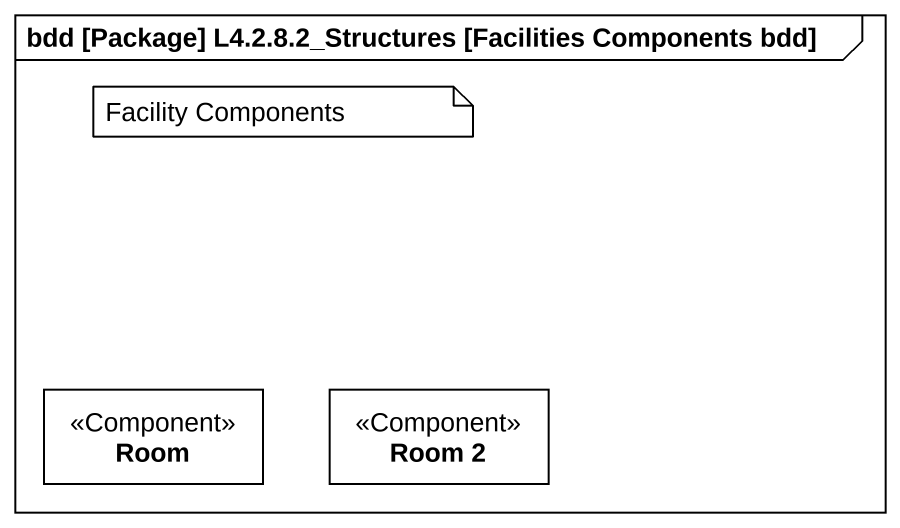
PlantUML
@startuml
mainframe bdd [Package] L4.2.8.2_Structures [Facilities Components bdd]
hide circle
hide empty members
class Room <<Component>>
class "Room 2" as Room_2 <<Component>>
note as N1
  Facility Components
end note
@enduml
